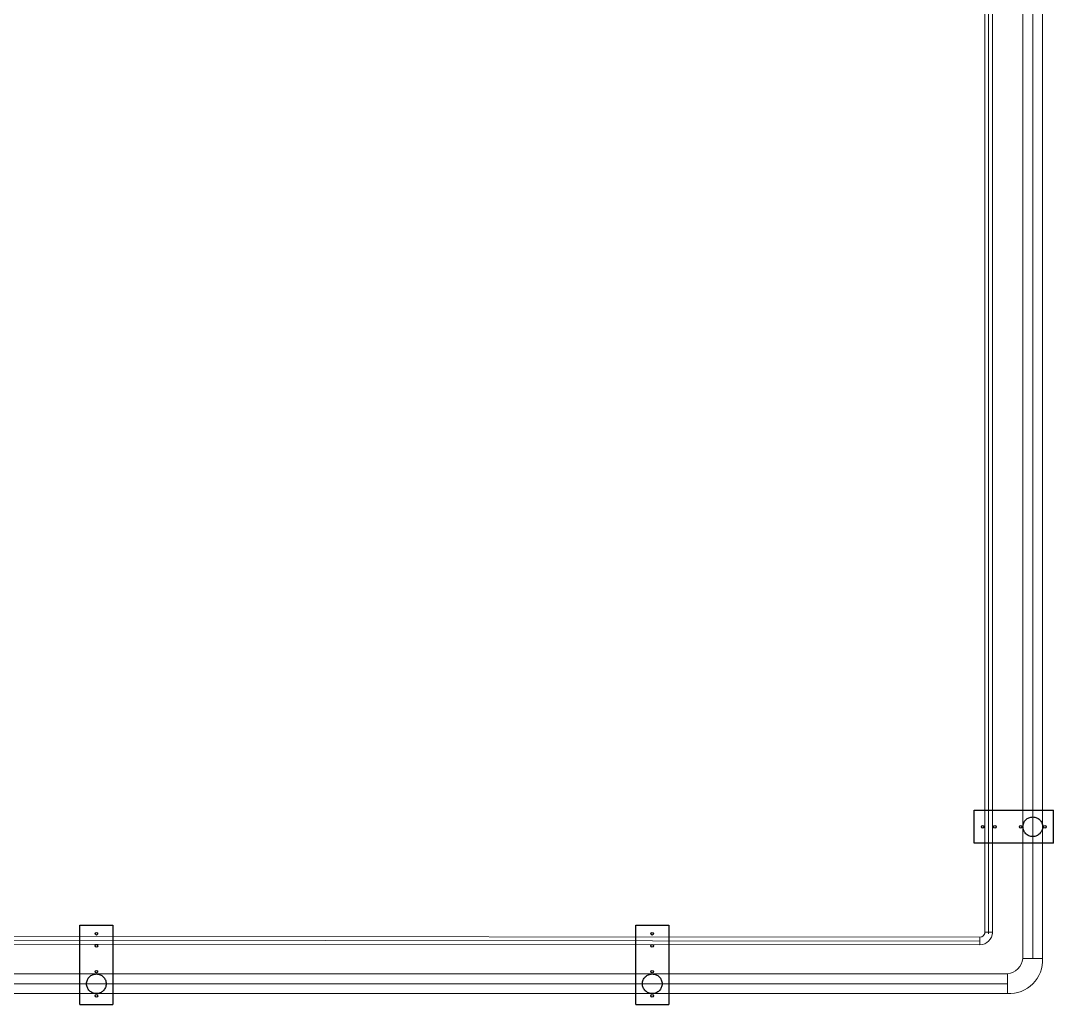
# Model space of a CAD drawing. Header units: metres. Extents: x 530339 to 530792, y 2674872 to 2675147.
# Drawn here: x 530567.976 to 530572.667, y 2674992.134 to 2674996.604 of the extents above; entities that cross this region are included whole.
import ezdxf

# ---------------------------------------------------------------- set-up
doc = ezdxf.new("R2010")
doc.units = ezdxf.units.M
doc.linetypes.add('CABLEBUS$0$DASHED2', pattern=[0.375, 0.25, -0.125])
doc.linetypes.add('CENTER2', pattern=[1.125, 0.75, -0.125, 0.125, -0.125])
doc.layers.add('IDT', color=7, linetype='Continuous')

# ---------------------------------------------------------------- blocks, each defined once
blk = doc.blocks.new('IDT')
at = {"layer": 'IDT', "color": 8}
for p, q in [((17.2714, 21.6694), (17.2714, 22.029)), ((17.4214, 22.029), (17.2714, 22.029)), ((17.2714, 21.6694), (17.2714, 22.029)), ((17.4214, 22.029), (17.2714, 22.029)), ((17.4214, 22.029), (17.4214, 21.6694)), ((17.4214, 22.029), (17.4214, 21.6694)), ((19.7964, 21.6694), (19.7964, 22.029)), ((19.9464, 22.029), (19.7964, 22.029)), ((19.7964, 21.6694), (19.7964, 22.029)), ((19.9464, 22.029), (19.7964, 22.029)), ((19.9464, 22.029), (19.9464, 21.6694)), ((19.9464, 22.029), (19.9464, 21.6694)), ((17.4214, 21.6694), (17.2714, 21.6694)), ((17.4214, 21.6694), (17.2714, 21.6694)), ((19.9464, 21.6694), (19.7964, 21.6694)), ((19.9464, 21.6694), (19.7964, 21.6694))]:
    blk.add_line(p, q, dxfattribs=at)
at = {"layer": 'IDT', "color": 0, "lineweight": 0}
for p, q in [((15.733, 21.9801), (15.733, 21.8908)), ((15.733, 21.9801), (15.733, 21.8908)), ((24.4411, 21.98), (15.733, 21.98)), ((24.4411, 21.98), (15.733, 21.98)), ((15.733, 21.891), (24.4411, 21.891)), ((15.733, 21.891), (24.4411, 21.891)), ((15.6627, 21.8205), (15.5734, 21.8205)), ((15.6627, 21.8205), (15.5734, 21.8205)), ((15.5735, 21.8207), (15.5735, 14.662)), ((15.5735, 21.8207), (15.5735, 14.662)), ((15.6625, 14.662), (15.6625, 21.8207)), ((15.6625, 14.662), (15.6625, 21.8207)), ((15.8584, 21.7584), (15.8584, 21.7242)), ((15.8584, 21.7584), (15.8584, 21.7242)), ((24.3163, 21.7517), (15.8584, 21.7583)), ((24.3163, 21.7517), (15.8584, 21.7583)), ((15.8584, 21.7243), (24.3163, 21.7177)), ((15.8584, 21.7243), (24.3163, 21.7177)), ((15.8355, 21.7013), (15.8013, 21.7013)), ((15.8355, 21.7013), (15.8013, 21.7013)), ((15.8014, 21.7079), (15.8014, 17.1033)), ((15.8014, 21.7079), (15.8014, 17.1033)), ((15.8354, 17.1033), (15.8354, 21.7079)), ((15.8354, 17.1033), (15.8354, 21.7079))]:
    blk.add_line(p, q, dxfattribs=at)
at = {"layer": 'IDT', "color": 0, "linetype": 'CENTER2', "lineweight": 0, "ltscale": 500}
for p, q in [((24.4411, 21.9355), (15.733, 21.9355)), ((24.4411, 21.9355), (15.733, 21.9355)), ((15.618, 21.8207), (15.618, 14.1816)), ((15.618, 21.8207), (15.618, 14.1816)), ((24.3163, 21.7347), (15.8584, 21.7413)), ((24.3163, 21.7347), (15.8584, 21.7413)), ((15.8184, 21.7079), (15.8184, 14.3103)), ((15.8184, 21.7079), (15.8184, 14.3103))]:
    blk.add_line(p, q, dxfattribs=at)
at = {"layer": 'IDT', "color": 0}
for p, q in [((15.5245, 21.297), (15.8841, 21.297)), ((15.5245, 21.297), (15.5245, 21.147)), ((15.5245, 21.297), (15.8841, 21.297)), ((15.5245, 21.297), (15.5245, 21.147)), ((15.8841, 21.297), (15.8841, 21.147)), ((15.8841, 21.297), (15.8841, 21.147)), ((15.8841, 21.147), (15.5245, 21.147)), ((15.8841, 21.147), (15.5245, 21.147))]:
    blk.add_line(p, q, dxfattribs=at)
at = {"layer": 'IDT', "color": 8, "linetype": 'CABLEBUS$0$DASHED2', "ltscale": 100}
for centre in [(17.3464, 21.9355), (17.3464, 21.9355), (19.8714, 21.9355), (19.8714, 21.9355)]:
    blk.add_circle(centre, 0.0445, dxfattribs=at)
at = {"layer": 'IDT', "color": 8}
for centre in [(17.3464, 21.9905), (17.3464, 21.9905), (19.8714, 21.9905), (19.8714, 21.9905), (17.3464, 21.8805), (17.3464, 21.8805), (19.8714, 21.8805), (19.8714, 21.8805), (17.3464, 21.7629), (17.3464, 21.7629), (19.8714, 21.7629), (19.8714, 21.7629), (17.3464, 21.7079), (17.3464, 21.7079), (19.8714, 21.7079), (19.8714, 21.7079)]:
    blk.add_circle(centre, 0.006, dxfattribs=at)
at = {"layer": 'IDT', "color": 0, "linetype": 'CABLEBUS$0$DASHED2', "ltscale": 100}
blk.add_circle((15.618, 21.222), 0.0445, dxfattribs=at)
blk.add_circle((15.618, 21.222), 0.0445, dxfattribs=at)
at = {"layer": 'IDT', "color": 0}
for centre in [(15.563, 21.222), (15.563, 21.222), (15.673, 21.222), (15.673, 21.222), (15.7906, 21.222), (15.7906, 21.222), (15.8456, 21.222), (15.8456, 21.222)]:
    blk.add_circle(centre, 0.006, dxfattribs=at)
at = {"layer": 'IDT', "color": 0, "lineweight": 0}
for centre, radius, start, end in [((15.7252, 21.8283), 0.152, 87.045, 182.955), ((15.7252, 21.8283), 0.152, 87.045, 182.955), ((15.7442, 21.8093), 0.0823, 97.7996, 172.2004), ((15.7442, 21.8093), 0.0823, 97.7996, 172.2004), ((15.8598, 21.6999), 0.0586, 91.4131, 178.5869), ((15.8598, 21.6999), 0.0586, 91.4131, 178.5869), ((15.8605, 21.6992), 0.0251, 94.7514, 175.2486), ((15.8605, 21.6992), 0.0251, 94.7514, 175.2486)]:
    blk.add_arc(centre, radius, start, end, dxfattribs=at)

msp = doc.modelspace()

# ---------------------------------------------------------------- block references
at = {"layer": 'IDT', "color": 8, "rotation": 180}
msp.add_blockref('IDT', (530588.1913, 2675014.163), dxfattribs=at)

doc.saveas('drawing.dxf')
